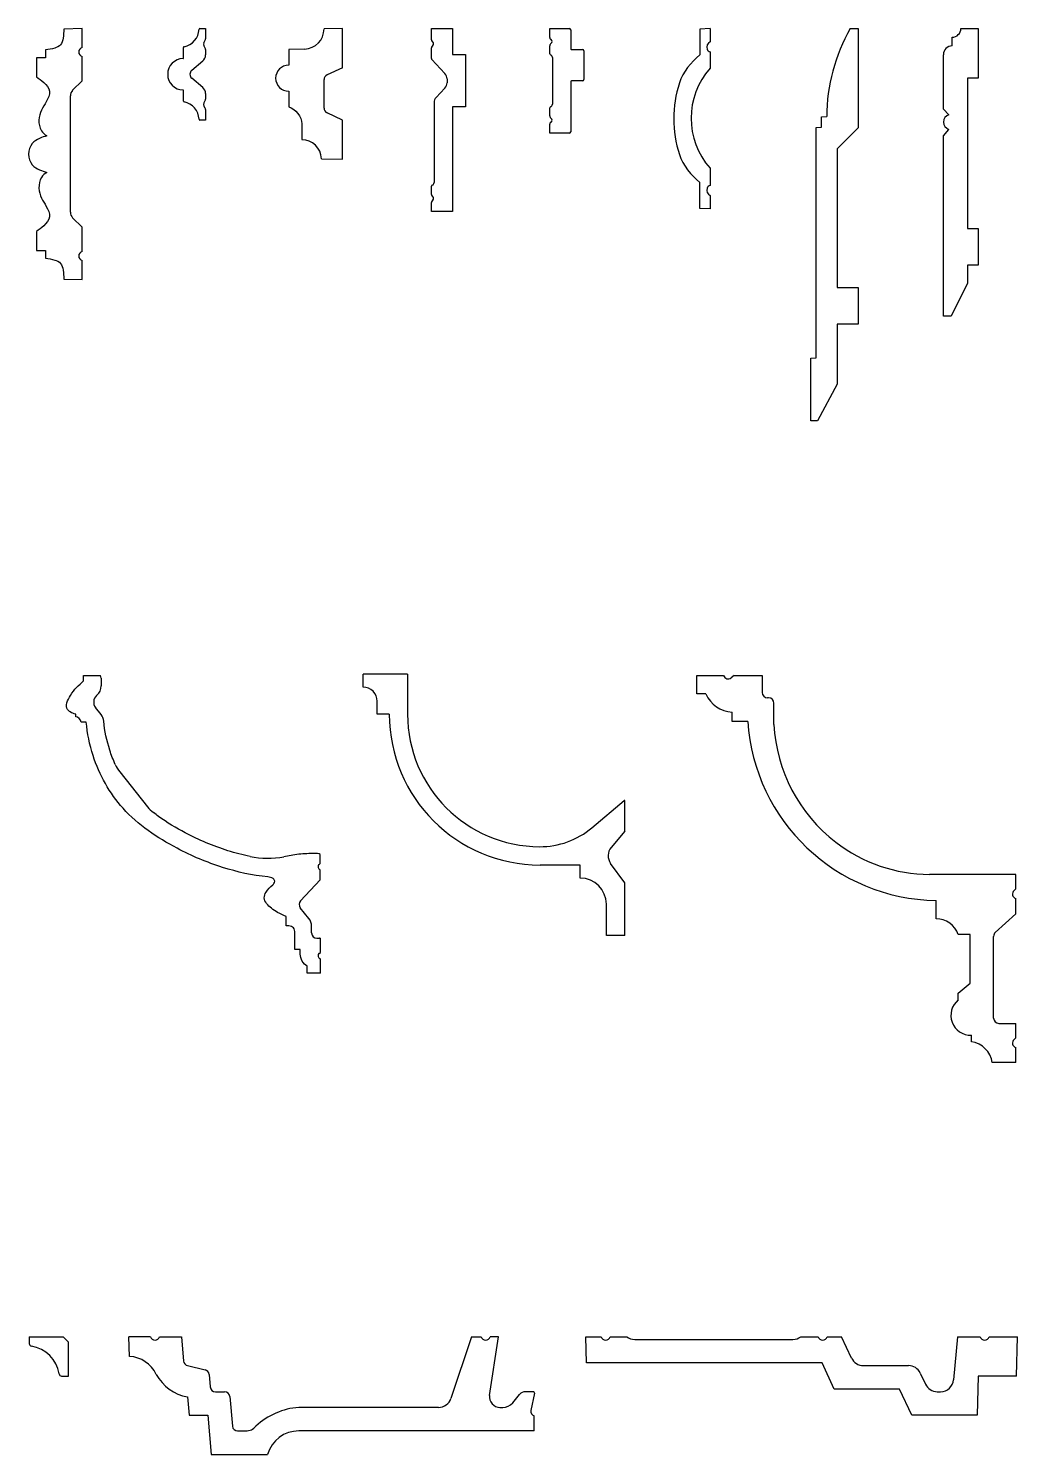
# Model space of a CAD drawing. Header units: millimetres. Extents: x 278 to 2271, y 377 to 1565.
# Drawn here: x 1322 to 1700, y 437 to 982 of the extents above; entities that cross this region are included whole.
import ezdxf

# ---------------------------------------------------------------- set-up
doc = ezdxf.new("R2010")
doc.units = ezdxf.units.MM
doc.layers.add('cornice', color=7, linetype='Continuous', lineweight=20)

# ---------------------------------------------------------------- blocks, each defined once
blk = doc.blocks.new('C250')
at = {"layer": 'cornice', "color": 7, "linetype": 'Continuous', "lineweight": 30}
for p, q in [((244828.51, -20139.5), (244828.51, -20142.1)), ((244828.51, -20139.5), (244841.51, -20139.5)), ((244843.51, -20141.5), (244841.51, -20139.5)), ((244843.51, -20154.5), (244843.51, -20141.5)), ((244840.91, -20154.5), (244843.51, -20154.5))]:
    blk.add_line(p, q, dxfattribs=at)
for centre, radius, start, end in [((244829.51, -20142.1), 1, 180, 261.6397), ((244827.55, -20155.46), 12.5, 8.3603, 81.6397), ((244840.91, -20153.5), 1, 188.3603, 270)]:
    blk.add_arc(centre, radius, start, end, dxfattribs=at)
blk = doc.blocks.new('C305')
at = {"layer": 'cornice', "color": 7, "linetype": 'Continuous', "lineweight": 30}
for p, q in [((244535.79, -20306.36), (244527.53, -20306.36)), ((244527.72, -20313.86), (244527.53, -20306.36)), ((244539.25, -20306.36), (244547.63, -20306.36)), ((244547.63, -20306.36), (244548.44, -20315.62)), ((244658.53, -20306.36), (244650.65, -20329.95)), ((244658.53, -20306.36), (244662.24, -20306.36)), ((244665.47, -20328.78), (244668.8, -20306.36)), ((244668.8, -20306.36), (244665.69, -20306.36)), ((244549.96, -20317.39), (244556.67, -20319)), ((244558.2, -20320.77), (244558.62, -20325.54)), ((244560.61, -20327.36), (244564.13, -20327.36)), ((244682.16, -20327.36), (244679.22, -20327.36)), ((244549.92, -20329.36), (244550.53, -20336.36)), ((244566.12, -20329.19), (244567.12, -20340.54)), ((244674.28, -20331.58), (244676.92, -20328.44)), ((244682.65, -20327.97), (244681.27, -20334.49)), ((244550.53, -20336.36), (244557.72, -20336.36)), ((244557.72, -20336.36), (244559.03, -20351.36)), ((244645.91, -20333.36), (244592.53, -20333.36)), ((244669.42, -20333.36), (244670.45, -20333.36)), ((244682.53, -20342.36), (244682.53, -20336.59)), ((244569.11, -20342.36), (244572.21, -20342.36)), ((244682.53, -20342.36), (244592.53, -20342.36)), ((244559.03, -20351.36), (244580.53, -20351.36))]:
    blk.add_line(p, q, dxfattribs=at)
for centre, radius, start, end in [((244537.52, -20305.86), 1.8, 196.1276, 343.8724), ((244663.97, -20305.86), 1.8, 196.1276, 343.8724), ((244527.03, -20326.01), 12.17, 25.7219, 86.708), ((244550.43, -20315.45), 2, 185, 256.5283), ((244553.04, -20312.49), 17.16, 208.6962, 259.5112), ((244556.21, -20320.95), 2, 5, 76.5283), ((244560.61, -20325.36), 2, 185, 270), ((244564.13, -20329.36), 2, 5, 90), ((244679.22, -20330.36), 3, 90, 140), ((244682.16, -20327.86), 0.5, 348.0283, 90), ((244645.91, -20328.36), 5, 270, 341.5283), ((244669.42, -20329.36), 4, 171.5283, 270), ((244670.45, -20328.36), 5, 270, 320), ((244594.61, -20360.59), 27.31, 94.3644, 132.7471), ((244683.03, -20334.86), 1.8, 168.0283, 253.8724), ((244569.11, -20340.36), 2, 185, 270), ((244572.21, -20337.36), 5, 270, 320.5756), ((244592.44, -20354.74), 12.38, 89.5728, 164.167)]:
    blk.add_arc(centre, radius, start, end, dxfattribs=at)
blk = doc.blocks.new('С353')
at = {"layer": 'cornice', "color": 7, "linetype": 'Continuous', "lineweight": 30}
for p, q in [((246241.66, -20695.96), (246241.4, -20685.96)), ((246241.4, -20685.96), (246247.17, -20685.96)), ((246250.63, -20685.96), (246257.03, -20685.96)), ((246260.03, -20686.96), (246320.53, -20686.96)), ((246323.53, -20685.96), (246330.17, -20685.96)), ((246333.63, -20685.96), (246339.16, -20685.96)), ((246342.94, -20694.07), (246339.16, -20685.96)), ((246383.4, -20685.96), (246381.96, -20702.4)), ((246383.4, -20685.96), (246392.17, -20685.96)), ((246395.63, -20685.96), (246406.4, -20685.96)), ((246406.01, -20700.96), (246406.4, -20685.96)), ((246331.66, -20695.96), (246241.66, -20695.96)), ((246336.33, -20705.96), (246331.66, -20695.96)), ((246347.48, -20696.96), (246364.71, -20696.96)), ((246369.24, -20699.85), (246371.22, -20704.07)), ((246391.4, -20700.96), (246391.01, -20715.96)), ((246406.01, -20700.96), (246391.4, -20700.96)), ((246361.33, -20705.96), (246336.33, -20705.96)), ((246366.01, -20715.96), (246361.33, -20705.96)), ((246375.75, -20706.96), (246376.98, -20706.96)), ((246391.01, -20715.96), (246366.01, -20715.96))]:
    blk.add_line(p, q, dxfattribs=at)
for centre, radius, start, end in [((246248.9, -20685.46), 1.8, 196.1276, 343.8724), ((246260.03, -20681.96), 5, 233.1301, 270), ((246320.53, -20681.96), 5, 270, 306.8699), ((246331.9, -20685.46), 1.8, 196.1276, 343.8724), ((246393.9, -20685.46), 1.8, 196.1276, 343.8724), ((246347.48, -20691.96), 5, 205, 270), ((246364.71, -20701.96), 5, 25, 90), ((246375.75, -20701.96), 5, 205, 270), ((246376.98, -20701.96), 5, 270, 355)]:
    blk.add_arc(centre, radius, start, end, dxfattribs=at)
blk = doc.blocks.new('С900')
at = {"layer": 'cornice', "color": 7, "linetype": 'Continuous', "lineweight": 30}
for p, q in [((246659.17, -20176.07), (246659.17, -20174.06)), ((246659.17, -20174.06), (246665.6, -20174.06)), ((246665.87, -20175.06), (246665.87, -20178.03)), ((246664.14, -20181.68), (246664.29, -20181.55)), ((246656.17, -20189.81), (246656.17, -20188.8)), ((246665.88, -20188.98), (246663.73, -20186.28)), ((246660.19, -20191.82), (246658.18, -20191.82)), ((246673.01, -20210.89), (246683.64, -20224.25)), ((246739.19, -20242.72), (246735.76, -20243.36)), ((246748.67, -20242.15), (246745.32, -20242.15)), ((246749.68, -20245.88), (246749.24, -20246.25)), ((246749.68, -20245.88), (246749.67, -20242.42)), ((246749.68, -20252.2), (246749.68, -20248.33)), ((246742.12, -20260.18), (246749.68, -20252.2)), ((246736.63, -20269.81), (246736.63, -20266.12)), ((246745.33, -20266.99), (246742.01, -20262.82)), ((246737.64, -20269.81), (246736.63, -20269.81)), ((246739.99, -20278.85), (246739.98, -20272.49)), ((246746.35, -20272.48), (246746.35, -20269.9)), ((246748.36, -20274.49), (246749.36, -20274.49)), ((246749.7, -20279.9), (246749.7, -20274.53)), ((246742, -20278.85), (246739.99, -20278.85)), ((246742, -20280.53), (246742, -20278.85)), ((246749.26, -20280.27), (246749.7, -20279.9)), ((246749.71, -20287.89), (246749.71, -20282.35)), ((246744.69, -20287.89), (246744.68, -20285.21)), ((246749.71, -20287.89), (246744.69, -20287.89))]:
    blk.add_line(p, q, dxfattribs=at)
for centre, radius, start, end in [((246663.86, -20175.06), 2.01, 0.0463, 30.0463), ((246661.18, -20178.03), 4.69, 311.5, 0.0463), ((246666.36, -20184.19), 3.35, 131.5, 218.5), ((246662.21, -20191.9), 4.69, 5.3524, 38.5), ((246683.5, -20202.54), 13.4, 204.2918, 218.5), ((246694.12, -20215.91), 13.4, 218.5, 232.023), ((246729.61, -20210.43), 33.5, 258.306, 280.5799), ((246745.34, -20275.65), 33.5, 90.0463, 100.5799), ((246748.67, -20244.16), 2.01, 60.0463, 90.0463), ((246750.01, -20247.17), 1.21, 130, 253.9187), ((246743.58, -20261.57), 2.01, 136.57, 218.5), ((246741.66, -20269.91), 4.69, 0.0463, 38.5), ((246748.36, -20272.48), 2.01, 180.0463, 270.0463), ((246749.37, -20275.83), 1.34, 75.5688, 90.0463), ((246750.04, -20281.19), 1.21, 130, 253.9187)]:
    blk.add_arc(centre, radius, start, end, dxfattribs=at)
for points, start_tangent, end_tangent in [([(246656.17, -20188.8), (246653.99, -20187.95), (246653.04, -20187.06), (246654.12, -20181.7), (246659.17, -20176.07)], (-0.972409, 0.233283), (0.74151, 0.670942)), ([(246658.18, -20191.82), (246656.17, -20189.81)], (-0.000808, 1), (-1, -0.000808)), ([(246671.28, -20208.06), (246669.18, -20202.6), (246666.88, -20191.46)], (-0.411383, 0.911462), (-0.093281, 0.99564)), ([(246729.58, -20251.06), (246712.34, -20247.41), (246694.93, -20240.11), (246674.26, -20224.81), (246662.8, -20204.66), (246660.19, -20191.82)], (-0.994868, 0.10118), (-0.088804, 0.996049)), ([(246722.82, -20243.24), (246714.35, -20241.02), (246706.08, -20237.98), (246698.05, -20234.18), (246687.85, -20227.95), (246685.88, -20226.47)], (-0.979244, 0.202685), (-0.788257, 0.615346)), ([(246736.63, -20266.12), (246733.35, -20264.63), (246731, -20263.06), (246728.25, -20259.1), (246728.93, -20256.86), (246731.51, -20254.02), (246731.97, -20253.51), (246732.26, -20252.73), (246731.66, -20251.7), (246729.58, -20251.06)], (-0.924233, 0.381828), (-0.994868, 0.10118)), ([(246739.98, -20272.49), (246739.43, -20270.52), (246737.64, -20269.81)], (-0.000808, 1), (-1, -0.000808)), ([(246744.68, -20285.21), (246742, -20280.53)], (-0.866429, 0.4993), (-0.000808, 1))]:
    blk.add_spline(points, degree=3, dxfattribs=dict(at, start_tangent=start_tangent, end_tangent=end_tangent))
blk = doc.blocks.new('С902')
at = {"layer": 'cornice', "color": 7, "linetype": 'Continuous', "lineweight": 30}
for p, q in [((246766.07, -20178.5), (246766.07, -20173.5)), ((246783.07, -20173.5), (246766.07, -20173.5)), ((246783.07, -20173.5), (246783.07, -20188.85)), ((246771.42, -20188.85), (246771.42, -20183.85)), ((246776.07, -20188.85), (246771.42, -20188.85)), ((246853.57, -20232.25), (246865.93, -20221.88)), ((246866.07, -20233.6), (246866.07, -20221.78)), ((246866.07, -20233.6), (246860.92, -20239.74)), ((246866.07, -20253.27), (246860.7, -20245.9)), ((246849.07, -20246.5), (246833.72, -20246.5)), ((246849.07, -20251.5), (246849.07, -20246.5)), ((246866.07, -20273.5), (246866.07, -20253.27)), ((246859.07, -20273.5), (246859.07, -20261.5)), ((246866.07, -20273.5), (246859.07, -20273.5))]:
    blk.add_line(p, q, dxfattribs=at)
for centre, radius, start, end in [((246766.07, -20183.85), 5.35, 0, 90), ((246833.72, -20188.85), 57.65, 180, 270), ((246833.72, -20188.85), 50.65, 180, 269.7778), ((246866.57, -20222.64), 1, 120, 130), ((246833.64, -20208.5), 31, 269.7778, 310), ((246864.75, -20242.96), 5, 140, 216.0433), ((246849.07, -20261.5), 10, 0, 90)]:
    blk.add_arc(centre, radius, start, end, dxfattribs=at)
blk = doc.blocks.new('CX160')
at = {"layer": 'cornice', "color": 7, "linetype": 'Continuous', "lineweight": 30}
for p, q in [((246314.67, -19755.81), (246314.67, -19751.61)), ((246315.17, -19751.11), (246326.17, -19751.11)), ((246326.67, -19751.61), (246326.67, -19755.81)), ((246306.67, -19764.11), (246306.67, -19756.61)), ((246307.17, -19756.11), (246314.37, -19756.11)), ((246326.97, -19756.11), (246346.17, -19756.11)), ((246346.67, -19756.61), (246346.67, -19764.11)), ((246310.11, -19764.11), (246306.67, -19764.11)), ((246310.76, -19763.87), (246311.35, -19763.38)), ((246311.99, -19763.38), (246312.58, -19763.87)), ((246316.32, -19764.11), (246313.23, -19764.11)), ((246316.79, -19763.78), (246316.79, -19763.76)), ((246317.73, -19763.11), (246335.61, -19763.11)), ((246336.55, -19763.76), (246336.55, -19763.78)), ((246340.11, -19764.11), (246337.02, -19764.11)), ((246340.76, -19763.87), (246341.35, -19763.38)), ((246341.99, -19763.38), (246342.58, -19763.87)), ((246346.67, -19764.11), (246343.23, -19764.11))]:
    blk.add_line(p, q, dxfattribs=at)
for centre, radius, start, end in [((246315.17, -19751.61), 0.5, 90, 180), ((246326.17, -19751.61), 0.5, 0, 90), ((246307.17, -19756.61), 0.5, 90, 180), ((246314.37, -19755.81), 0.3, 270, 0), ((246326.97, -19755.81), 0.3, 180, 270), ((246346.17, -19756.61), 0.5, 0, 90), ((246310.11, -19763.11), 1, 270, 310), ((246311.67, -19763.76), 0.5, 50, 130), ((246313.23, -19763.11), 1, 230, 270), ((246316.32, -19763.61), 0.5, 270, 340), ((246317.73, -19764.11), 1, 90, 160), ((246335.61, -19764.11), 1, 20, 90), ((246337.02, -19763.61), 0.5, 200, 270), ((246340.11, -19763.11), 1, 270, 310), ((246341.67, -19763.76), 0.5, 50, 130), ((246343.23, -19763.11), 1, 230, 270)]:
    blk.add_arc(centre, radius, start, end, dxfattribs=at)
blk = doc.blocks.new('CX161')
at = {"layer": 'cornice', "color": 7, "linetype": 'Continuous', "lineweight": 30}
for p, q in [((246366.52, -19792.15), (246366.52, -19787.15)), ((246366.52, -19787.15), (246386.52, -19787.15)), ((246386.52, -19787.15), (246386.52, -19792.15)), ((246356.52, -19800.15), (246356.52, -19792.15)), ((246356.52, -19792.15), (246366.52, -19792.15)), ((246386.52, -19792.15), (246426.52, -19792.15)), ((246426.52, -19792.15), (246426.52, -19800.15)), ((246368.38, -19800.01), (246373.74, -19794.97)), ((246375.8, -19794.15), (246377.25, -19794.15)), ((246379.3, -19794.97), (246382.88, -19798.33)), ((246360.82, -19800.15), (246356.52, -19800.15)), ((246361.47, -19799.91), (246362.06, -19799.42)), ((246362.7, -19799.42), (246363.29, -19799.91)), ((246368.04, -19800.15), (246363.94, -19800.15)), ((246384.93, -19799.15), (246415.46, -19799.15)), ((246416.4, -19799.81), (246416.4, -19799.82)), ((246419.97, -19800.15), (246416.87, -19800.15)), ((246420.61, -19799.91), (246421.2, -19799.42)), ((246421.84, -19799.42), (246422.44, -19799.91)), ((246426.52, -19800.15), (246423.08, -19800.15))]:
    blk.add_line(p, q, dxfattribs=at)
for centre, radius, start, end in [((246375.8, -19797.15), 3, 90, 133.2969), ((246377.25, -19797.15), 3, 46.7031, 90), ((246384.93, -19796.15), 3, 226.7031, 270), ((246360.82, -19799.15), 1, 270, 310), ((246362.38, -19799.8), 0.5, 50, 130), ((246363.94, -19799.15), 1, 230, 270), ((246368.04, -19799.65), 0.5, 270, 313.2969), ((246415.46, -19800.15), 1, 20, 90), ((246416.87, -19799.65), 0.5, 200, 270), ((246419.97, -19799.15), 1, 270, 310), ((246421.52, -19799.8), 0.5, 50, 130), ((246423.08, -19799.15), 1, 230, 270)]:
    blk.add_arc(centre, radius, start, end, dxfattribs=at)
blk = doc.blocks.new('PB513')
at = {"layer": 'cornice', "color": 7, "linetype": 'Continuous', "lineweight": 30}
for p, q in [((243548.76, -20547.06), (243548.76, -20544.86)), ((243548.76, -20544.86), (243552.76, -20544.86)), ((243554.26, -20545.57), (243553.26, -20544.99)), ((243556.26, -20544.99), (243555.26, -20545.57)), ((243556.76, -20544.86), (243558.87, -20544.86)), ((243564.73, -20550.15), (243561.16, -20545.92)), ((243571.36, -20545.92), (243567.79, -20550.15)), ((243573.65, -20544.86), (243575.76, -20544.86)), ((243577.26, -20545.57), (243576.26, -20544.99)), ((243579.26, -20544.99), (243578.26, -20545.57)), ((243579.76, -20544.86), (243583.76, -20544.86)), ((243583.76, -20544.86), (243583.76, -20547.06)), ((243560.16, -20553.36), (243556.01, -20553.36)), ((243576.51, -20553.36), (243572.36, -20553.36))]:
    blk.add_line(p, q, dxfattribs=at)
for centre, radius, start, end in [((243552.76, -20545.86), 1, 60, 90), ((243554.76, -20544.7), 1, 240, 300), ((243556.76, -20545.86), 1, 90, 120), ((243558.87, -20547.86), 3, 40.2078, 90), ((243573.65, -20547.86), 3, 90, 139.7922), ((243575.76, -20545.86), 1, 60, 90), ((243577.76, -20544.7), 1, 240, 300), ((243579.76, -20545.86), 1, 90, 120), ((243549.06, -20547.06), 0.3, 180, 267.6713), ((243548.76, -20554.44), 7.08, 10.7987, 87.6713), ((243566.26, -20548.86), 2, 220.2078, 319.7922), ((243583.76, -20554.44), 7.08, 92.3287, 169.2013), ((243583.46, -20547.06), 0.3, 272.3287, 0), ((243556.01, -20553.06), 0.3, 190.7987, 270), ((243560.16, -20553.46), 0.1, 0.9393, 90), ((243566.26, -20553.36), 6, 180.9393, 359.0607), ((243572.36, -20553.46), 0.1, 90, 179.0607), ((243576.51, -20553.06), 0.3, 270, 349.2013)]:
    blk.add_arc(centre, radius, start, end, dxfattribs=at)
blk = doc.blocks.new('P9020')
at = {"layer": 'cornice', "color": 7, "linetype": 'Continuous', "lineweight": 30}
for p, q in [((243599.96, -20540.34), (243592.96, -20540.53)), ((243599.96, -20547.61), (243599.96, -20540.34)), ((243585.96, -20548.53), (243585.96, -20551.53)), ((243599.96, -20560.34), (243599.96, -20551.07)), ((243582.46, -20551.53), (243582.46, -20558.78)), ((243585.96, -20551.53), (243582.46, -20551.53)), ((243596.34, -20563.96), (243599.96, -20560.34)), ((243595.46, -20610.6), (243595.46, -20566.09)), ((243599.96, -20616.34), (243596.34, -20612.72)), ((243599.96, -20625.61), (243599.96, -20616.34)), ((243582.46, -20617.91), (243582.46, -20625.16)), ((243582.46, -20625.16), (243585.96, -20625.16)), ((243585.96, -20625.16), (243585.96, -20628.16)), ((243599.96, -20636.34), (243599.96, -20629.07)), ((243592.96, -20636.16), (243599.96, -20636.34))]:
    blk.add_line(p, q, dxfattribs=at)
for centre, radius, start, end in [((243600.46, -20549.34), 1.8, 106.1276, 253.8724), ((243598.46, -20566.09), 3, 135, 180), ((243598.46, -20610.6), 3, 180, 225), ((243600.46, -20627.34), 1.8, 106.1276, 253.8724)]:
    blk.add_arc(centre, radius, start, end, dxfattribs=at)
for points, start_tangent, end_tangent in [([(243592.96, -20540.53), (243592.67, -20544), (243591.71, -20546.56), (243589.46, -20547.84), (243585.96, -20548.53)], (-0.056152, -0.998422), (-0.987827, -0.155553)), ([(243582.46, -20558.78), (243585.27, -20560.93), (243587.46, -20564.34), (243586.26, -20568.33), (243584.43, -20571.54), (243583.46, -20575.34), (243584.38, -20579.4), (243586.46, -20581.34)], (0.853199, -0.521585), (0.861519, -0.507725)), ([(243586.46, -20581.34), (243583.72, -20582.34), (243580.91, -20584.26), (243579.46, -20588.34), (243580.91, -20592.43), (243583.72, -20594.35), (243586.46, -20595.34)], (-0.949245, -0.314537), (0.949245, -0.314537)), ([(243586.46, -20595.34), (243584.38, -20597.29), (243583.46, -20601.34), (243584.43, -20605.15), (243586.26, -20608.35), (243587.46, -20612.34), (243585.27, -20615.75), (243582.46, -20617.91)], (-0.861519, -0.507725), (-0.853199, -0.521585)), ([(243585.96, -20628.16), (243589.46, -20628.85), (243591.71, -20630.13), (243592.67, -20632.69), (243592.96, -20636.16)], (0.987827, -0.155553), (0.056152, -0.998422))]:
    blk.add_spline(points, degree=3, dxfattribs=dict(at, start_tangent=start_tangent, end_tangent=end_tangent))
blk = doc.blocks.new('P9040')
at = {"layer": 'cornice', "color": 7, "linetype": 'Continuous', "lineweight": 30}
for p, q in [((243677.57, -20549.27), (243670.57, -20549.46)), ((243677.57, -20564.27), (243677.57, -20549.27)), ((243663.11, -20557.12), (243657.07, -20557.27)), ((243657.07, -20557.27), (243657.07, -20563.27)), ((243677.57, -20564.27), (243671.73, -20567)), ((243657.07, -20573.27), (243657.07, -20579.27)), ((243670.57, -20579.74), (243670.57, -20568.81)), ((243677.57, -20584.27), (243671.73, -20581.55)), ((243662.07, -20585.77), (243662.07, -20591.77)), ((243677.57, -20599.27), (243677.57, -20584.27)), ((243669.57, -20599.06), (243677.57, -20599.27))]:
    blk.add_line(p, q, dxfattribs=at)
for centre, radius, start, end in [((243662.91, -20549.46), 7.66, 271.5, 0), ((243657.07, -20568.27), 5, 90, 270), ((243672.57, -20568.81), 2, 115, 180), ((243672.57, -20579.74), 2, 180, 245), ((243662.07, -20599.28), 7.5, 1.6229, 90)]:
    blk.add_arc(centre, radius, start, end, dxfattribs=at)
at = {"layer": 'cornice', "color": 7, "linetype": 'Continuous', "lineweight": 30, "start_tangent": (0.965926, -0.258819), "end_tangent": (0, -1)}
blk.add_spline([(243657.07, -20579.27), (243662.07, -20585.77)], degree=3, dxfattribs=at)
blk = doc.blocks.new('SX104')
at = {"layer": 'cornice', "color": 7, "linetype": 'Continuous', "lineweight": 30}
for p, q in [((243838.25, -20383.08), (243841.25, -20383.08)), ((243841.25, -20383.08), (243841.25, -20421.08)), ((243827.25, -20416.87), (243829.25, -20416.77)), ((243827.25, -20420.87), (243827.25, -20416.87)), ((243825.25, -20420.98), (243827.25, -20420.87)), ((243825.25, -20508.98), (243825.25, -20420.98)), ((243841.25, -20421.08), (243833.25, -20429.08)), ((243833.25, -20429.08), (243833.25, -20482.08)), ((243833.25, -20482.08), (243841.25, -20482.08)), ((243841.25, -20482.08), (243841.25, -20496.08)), ((243841.25, -20496.08), (243833.25, -20496.08)), ((243833.25, -20496.08), (243833.25, -20519.08)), ((243823.25, -20509.08), (243825.25, -20508.98)), ((243823.25, -20533.08), (243823.25, -20509.08)), ((243833.25, -20519.08), (243825.75, -20533.08)), ((243825.75, -20533.08), (243823.25, -20533.08))]:
    blk.add_line(p, q, dxfattribs=at)
blk.add_arc((243897.98, -20417.08), 68.72, 150.347, 179.7378, dxfattribs=at)
blk = doc.blocks.new('SX105')
at = {"layer": 'cornice', "color": 7, "linetype": 'Continuous', "lineweight": 30}
for p, q in [((243910.67, -20423.08), (243917.34, -20423.08)), ((243917.34, -20423.08), (243917.34, -20442.08)), ((243907.34, -20429.75), (243907.34, -20426.41)), ((243904, -20453.93), (243904, -20433.09)), ((243913.17, -20442.08), (243913.17, -20499.58)), ((243917.34, -20442.08), (243913.17, -20442.08)), ((243906.1, -20456.03), (243904, -20453.93)), ((243904, -20464.08), (243906.1, -20461.64)), ((243904, -20533.08), (243904, -20464.08)), ((243913.17, -20499.58), (243917.34, -20499.58)), ((243917.34, -20499.58), (243917.34, -20513.58)), ((243917.34, -20513.58), (243913.17, -20513.58)), ((243913.17, -20513.58), (243913.17, -20520.48)), ((243913.17, -20520.48), (243907, -20533.08)), ((243907, -20533.08), (243904, -20533.08))]:
    blk.add_line(p, q, dxfattribs=at)
for centre, radius, start, end in [((243907.34, -20423.08), 3.33, 270, 0), ((243907.34, -20433.09), 3.34, 90, 180), ((243906.92, -20458.84), 2.92, 106.3093, 253.6907)]:
    blk.add_arc(centre, radius, start, end, dxfattribs=at)
blk = doc.blocks.new('C901')
at = {"layer": 'cornice', "color": 7, "linetype": 'Continuous', "lineweight": 30}
for p, q in [((243851.57, -20980.71), (243851.57, -20973.71)), ((243851.57, -20973.71), (243861.84, -20973.71)), ((243865.85, -20973.71), (243864.68, -20974.63)), ((243865.85, -20973.71), (243876.57, -20973.71)), ((243876.57, -20973.71), (243876.57, -20980.21)), ((243855.07, -20980.71), (243851.57, -20980.71)), ((243879.05, -20982.21), (243878.57, -20982.21)), ((243881.05, -20992.4), (243881.05, -20984.21)), ((243865.07, -20991.21), (243865.07, -20987.71)), ((243871.07, -20991.21), (243865.07, -20991.21)), ((243973.57, -21049.75), (243940.59, -21049.75)), ((243973.57, -21055.3), (243973.57, -21049.75)), ((243973.57, -21055.3), (243972.89, -21055.9)), ((243943.07, -21066.71), (243943.07, -21059.71)), ((243973.57, -21064.75), (243973.57, -21058.98)), ((243965.72, -21071.95), (243973.57, -21064.75)), ((243956.07, -21072.71), (243951.57, -21072.71)), ((243956.07, -21091.3), (243956.07, -21072.71)), ((243965.07, -21104.71), (243965.07, -21073.42)), ((243951.57, -21095.21), (243956.07, -21091.3)), ((243951.57, -21097.71), (243951.57, -21095.21)), ((243967.07, -21106.71), (243973.57, -21106.71)), ((243973.57, -21112.26), (243973.57, -21106.71)), ((243956.57, -21113.71), (243956.57, -21111.21)), ((243972.89, -21112.85), (243973.57, -21112.26)), ((243973.57, -21121.71), (243973.57, -21115.94)), ((243973.57, -21121.71), (243964.57, -21121.71))]:
    blk.add_line(p, q, dxfattribs=at)
for centre, radius, start, end in [((243863.57, -20973.21), 1.8, 196.128, 308), ((243865.79, -20976.04), 11.69, 203.5391, 266.4776), ((243878.57, -20980.21), 2, 180.0004, 270.0004), ((243879.05, -20984.21), 2, 0.0004, 90.0004), ((243944.16, -20986.48), 73.24, 183.7067, 269.1481), ((243942.04, -20989.06), 61.08, 183.1418, 232.3287), ((243889.19, -21015.49), 2, 206.845, 219.5601), ((243906.11, -21035.97), 2, 219.5601, 232.1282), ((243940.92, -20990.51), 59.25, 232.3287, 269.6757), ((243974.07, -21057.25), 1.8, 131, 253.8728), ((243943.09, -21075.7), 8.99, 19.4189, 90.1467), ((243967.07, -21073.42), 2, 132.5, 180.0004), ((243956.32, -21103.63), 7.59, 128.7438, 271.9033), ((243967.07, -21104.71), 2, 180.0004, 270.0004), ((243974.07, -21114.21), 1.8, 131, 253.8728), ((243955.25, -21123.03), 9.41, 8.0604, 81.9405)]:
    blk.add_arc(centre, radius, start, end, dxfattribs=at)
blk = doc.blocks.new('Р9901')
at = {"layer": 'cornice', "color": 7, "linetype": 'Continuous', "lineweight": 30}
for p, q in [((740813.62, 42885.59), (740818.7, 42885.59)), ((740813.62, 42885.59), (740813.81, 42881.73)), ((740813.81, 42881.73), (740823.74, 42881.73)), ((740822.57, 42885.59), (740828.83, 42885.59)), ((740867.03, 42885.59), (740873.64, 42885.59)), ((740882.41, 42881.73), (740872.48, 42881.73)), ((740877.52, 42885.59), (740882.6, 42885.59)), ((740882.6, 42885.59), (740882.41, 42881.73))]:
    blk.add_line(p, q, dxfattribs=at)
for centre, radius, start, end in [((740820.79, 42886.77), 2.4, 209.356, 287.6257), ((740821.04, 42886), 1.59, 287.6257, 345.2365), ((740842.42, 42895.86), 23.42, 217.1053, 250.0805), ((740847.93, 42907.06), 28.73, 228.3374, 311.6626), ((740853.8, 42895.86), 23.42, 289.9195, 322.8947), ((740875.18, 42886), 1.59, 194.7635, 252.3743), ((740875.43, 42886.77), 2.4, 252.3743, 330.644), ((740848.11, 42916.18), 44.48, 252.1053, 287.8947)]:
    blk.add_arc(centre, radius, start, end, dxfattribs=at)

msp = doc.modelspace()

# ---------------------------------------------------------------- block references
at = {"color": 0}
for name, p in [('P9020', (-242257.58, 21522.24)), ('P9040', (-242235.69, 21531.19)), ('SX104', (-242202.17, 21365)), ('SX105', (-242232.28, 21405)), ('С900', (-245316.23, 20908.54)), ('С902', (-245316.23, 20908.54)), ('C901', (-242274.16, 21708.19)), ('C250', (-243506.37, 20621.13)), ('C305', (-243167.26, 20788)), ('С353', (-244706.36, 21167.6))]:
    msp.add_blockref(name, p, dxfattribs=at)
at = {"color": 0, "rotation": 270}
for name, p in [('PB513', (21934.45, 244530.67)), ('CX161', (21276.09, 247338.44)), ('CX160', (21285.31, 247288.58)), ('Р9901', (-41303.1, 741795.53))]:
    msp.add_blockref(name, p, dxfattribs=at)

doc.saveas('drawing.dxf')
